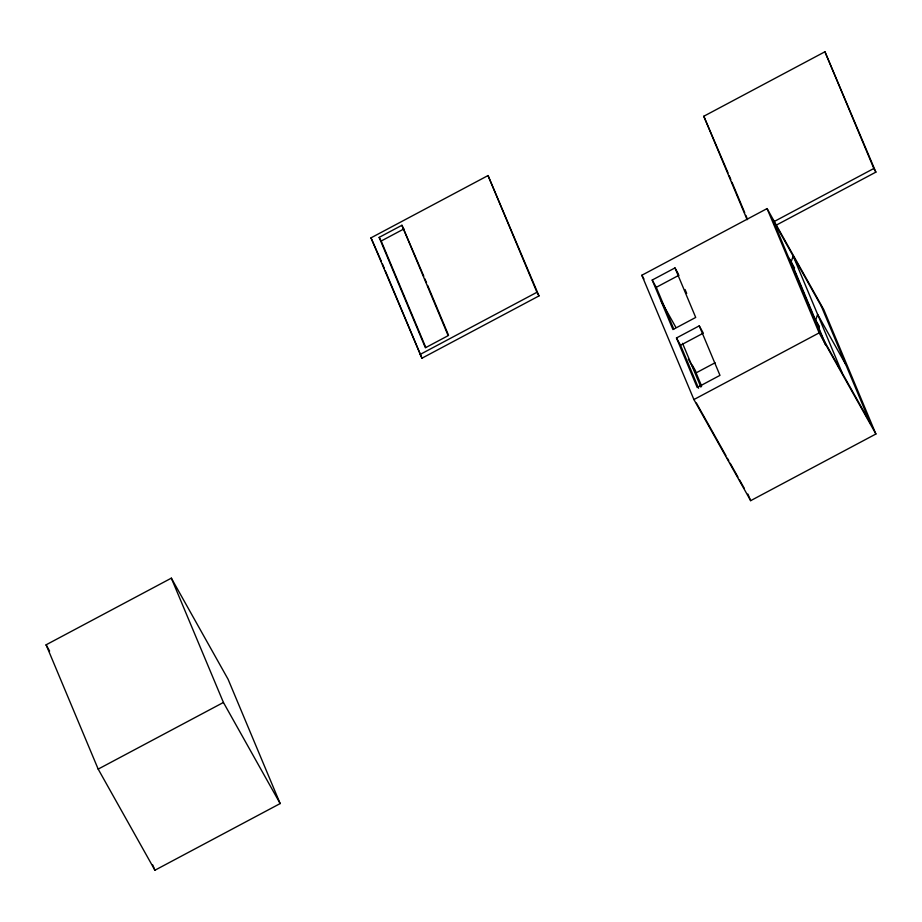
<?xml version="1.0" encoding="UTF-8"?>
<svg xmlns="http://www.w3.org/2000/svg" width="922" height="922" viewBox="0 0 922 922"><rect width="100%" height="100%" fill="white"/><g stroke="black" fill="none" stroke-linecap="round" stroke-linejoin="round"><path stroke-width="1.38" d="M370.99 237.853L488.038 175.56L538.99 295.916L421.942 358.209L370.99 237.853L381.374 261.399M401.923 225.268L448.173 335.654L425.399 347.778L379.149 237.38L401.923 225.268L423.786 276.22M425.791 347.479L381.189 241.022L403.963 228.898M747.131 219.701L703.786 116.253L824.936 51.77L875.877 172.126L776.186 225.187M419.89 354.578L536.938 292.274L488.038 175.56M641.839 275.252L767.081 208.591L823.819 309.711L875.9 434.008L750.658 500.669L693.909 399.549L641.839 275.252L643.936 278.997M674.973 267.922L695.707 317.433L672.945 329.557L652.2 280.046L674.973 267.922L678.373 273.995M774.146 221.545L873.837 168.484L824.936 51.77M673.752 329.016L656.28 287.318L679.053 275.205M46.1 644.812L171.342 578.152L228.091 679.272L280.161 803.569L154.919 870.23L98.181 769.109L46.1 644.812L49.604 651.059M699.245 325.858L719.978 375.369L697.216 387.494L676.471 337.982L699.245 325.858L703.325 333.142L680.551 345.254L698.565 388.254M701.642 386.145L696.087 372.88L715.057 362.784M693.909 399.549L819.151 332.888L767.081 208.591M98.181 769.109L223.424 702.46L171.342 578.152M873.837 168.484L875.877 172.126M794.557 268.002L789.082 258.252L825.202 344.459M845.774 364.582L817.63 314.425L815.578 320.245L819.404 327.31M703.786 116.253L728.057 172.944M815.175 319.3L819.301 326.642M819.151 332.888L875.9 434.008M652.2 280.046L656.28 287.318M661.328 301.448L675.895 327.425M692.272 365.135L695.776 371.37M676.471 337.982L680.551 345.254M688.342 359.084L696.087 372.88M696.41 403.041L725.971 455.722M727.377 458.234L728.795 460.746M730.201 463.247L737.946 477.054M739.352 479.555L744.273 488.337M536.938 292.274L538.99 295.916M379.149 237.38L381.189 241.022M223.424 702.46L280.161 803.569M842.086 372.776L793.185 256.062L791.122 261.883L826.135 345.45M729.175 175.595L730.835 179.571M731.953 182.222L744.734 212.728M745.84 215.379L747.512 219.367M685.058 289.531L686.694 293.438M747.88 494.054L750.658 500.669M682.557 343.341L700.904 387.102M424.892 278.847L426.54 282.789M427.647 285.417L448.565 335.354M382.48 264.049L384.151 268.025M385.258 270.676L421.942 358.209M152.706 864.94L154.919 870.23M821.329 306.219L772.751 219.667L821.652 336.38L870.23 422.933L821.329 306.219"/></g></svg>
